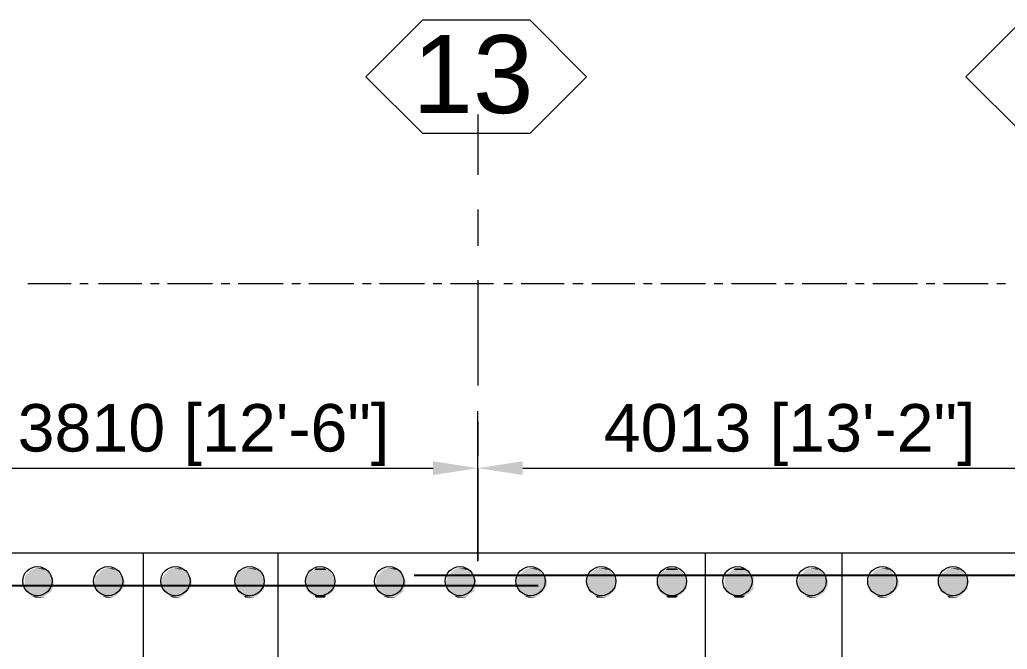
# Model space of a CAD drawing. Header units: inches. Extents: x 2 to 136, y 1 to 96.
# Drawn here: x 76.51 to 87.72, y 66.39 to 73.53 of the extents above; entities that cross this region are included whole.
import ezdxf

# ---------------------------------------------------------------- set-up
doc = ezdxf.new("R2010")
doc.units = ezdxf.units.IN
doc.header["$MEASUREMENT"] = 0
doc.layers.add('PDF_COLUMN', color=251, linetype='Continuous', true_color=0x636466)
doc.layers.add('PDF_Outer Line', color=165, linetype='Continuous', true_color=0x5258ac)
for name, color, linetype in [('PDF_Girt', 7, 'Continuous'), ('PDF_Grid', 7, 'Continuous'), ('PDF_Text', 7, 'Continuous'), ('PDF_Thin', 7, 'Continuous')]:
    doc.layers.add(name, color=color, linetype=linetype)
doc.styles.add('PDF Arial', font='arial.ttf')

msp = doc.modelspace()

# ---------------------------------------------------------------- linework, layer by layer
at = {"layer": 'PDF_COLUMN', "lineweight": 0}
for centre in [(76.709, 67.159), (77.512, 67.159), (79.921, 67.159), (80.704, 67.159), (81.507, 67.159), (82.31, 67.159), (83.113, 67.159), (83.916, 67.159), (86.305, 67.159), (87.108, 67.159)]:
    msp.add_circle(centre, 0.166, dxfattribs=at)
at = {"layer": 'PDF_COLUMN', "color": 7, "lineweight": 0}
for centre in [(78.276, 67.159), (79.118, 67.159), (84.66, 67.159), (85.502, 67.159)]:
    msp.add_circle(centre, 0.166, dxfattribs=at)
at = {"layer": 'PDF_COLUMN', "transparency": 33554559}
for points in [[(76.68, 67.306), (76.797, 67.287), (76.641, 67.287)], [(76.699, 67.306), (76.778, 67.306), (76.68, 67.306)], [(76.778, 67.306), (76.68, 67.306), (76.797, 67.287)], [(76.738, 67.306), (76.699, 67.306), (76.778, 67.306)], [(77.483, 67.306), (77.6, 67.287), (77.443, 67.287)], [(77.502, 67.306), (77.561, 67.306), (77.483, 67.306)], [(77.561, 67.306), (77.483, 67.306), (77.6, 67.287)], [(77.541, 67.306), (77.502, 67.306), (77.561, 67.306)], [(79.872, 67.306), (79.989, 67.287), (79.852, 67.287)], [(79.911, 67.306), (79.97, 67.306), (79.872, 67.306)], [(79.97, 67.306), (79.872, 67.306), (79.989, 67.287)], [(79.93, 67.306), (79.911, 67.306), (79.97, 67.306)], [(80.675, 67.306), (80.792, 67.287), (80.635, 67.287)], [(80.714, 67.306), (80.773, 67.306), (80.675, 67.306)], [(80.773, 67.306), (80.675, 67.306), (80.792, 67.287)], [(80.733, 67.306), (80.714, 67.306), (80.773, 67.306)], [(81.478, 67.306), (81.595, 67.287), (81.438, 67.287)], [(81.497, 67.306), (81.575, 67.306), (81.478, 67.306)], [(81.575, 67.306), (81.478, 67.306), (81.595, 67.287)], [(81.536, 67.306), (81.497, 67.306), (81.575, 67.306)], [(82.28, 67.306), (82.398, 67.287), (82.241, 67.287)], [(82.3, 67.306), (82.359, 67.306), (82.28, 67.306)], [(82.359, 67.306), (82.28, 67.306), (82.398, 67.287)], [(82.339, 67.306), (82.3, 67.306), (82.359, 67.306)], [(83.064, 67.306), (83.201, 67.287), (83.044, 67.287)], [(83.103, 67.306), (83.162, 67.306), (83.064, 67.306)], [(83.162, 67.306), (83.064, 67.306), (83.201, 67.287)], [(83.142, 67.306), (83.103, 67.306), (83.162, 67.306)], [(83.867, 67.306), (83.984, 67.287), (83.847, 67.287)], [(83.906, 67.306), (83.965, 67.306), (83.867, 67.306)], [(83.965, 67.306), (83.867, 67.306), (83.984, 67.287)], [(83.925, 67.306), (83.906, 67.306), (83.965, 67.306)], [(86.275, 67.306), (86.393, 67.287), (86.236, 67.287)], [(86.295, 67.306), (86.354, 67.306), (86.275, 67.306)], [(86.354, 67.306), (86.275, 67.306), (86.393, 67.287)], [(86.334, 67.306), (86.295, 67.306), (86.354, 67.306)], [(87.059, 67.306), (87.196, 67.287), (87.039, 67.287)], [(87.098, 67.306), (87.157, 67.306), (87.059, 67.306)], [(87.157, 67.306), (87.059, 67.306), (87.196, 67.287)], [(87.137, 67.306), (87.098, 67.306), (87.157, 67.306)], [(76.582, 67.228), (76.876, 67.208), (76.562, 67.208)], [(76.876, 67.208), (76.562, 67.208), (76.895, 67.169)], [(76.562, 67.208), (76.895, 67.169), (76.562, 67.169)], [(76.601, 67.247), (76.876, 67.228), (76.582, 67.228)], [(76.876, 67.228), (76.582, 67.228), (76.876, 67.208)], [(76.621, 67.267), (76.856, 67.247), (76.601, 67.247)], [(76.856, 67.247), (76.601, 67.247), (76.876, 67.228)], [(76.641, 67.287), (76.817, 67.267), (76.621, 67.267)], [(76.817, 67.267), (76.621, 67.267), (76.856, 67.247)], [(76.797, 67.287), (76.641, 67.287), (76.817, 67.267)], [(77.385, 67.228), (77.678, 67.208), (77.365, 67.208)], [(77.678, 67.208), (77.365, 67.208), (77.698, 67.169)], [(77.365, 67.208), (77.698, 67.169), (77.365, 67.169)], [(77.404, 67.247), (77.659, 67.228), (77.385, 67.228)], [(77.659, 67.228), (77.385, 67.228), (77.678, 67.208)], [(77.424, 67.267), (77.639, 67.247), (77.404, 67.247)], [(77.639, 67.247), (77.404, 67.247), (77.659, 67.228)], [(77.443, 67.287), (77.62, 67.267), (77.424, 67.267)], [(77.62, 67.267), (77.424, 67.267), (77.639, 67.247)], [(77.6, 67.287), (77.443, 67.287), (77.62, 67.267)], [(79.774, 67.228), (80.087, 67.208), (79.754, 67.208)], [(80.087, 67.208), (79.754, 67.208), (80.087, 67.169)], [(79.754, 67.208), (80.087, 67.169), (79.754, 67.169)], [(79.793, 67.247), (80.068, 67.228), (79.774, 67.228)], [(80.068, 67.228), (79.774, 67.228), (80.087, 67.208)], [(79.813, 67.267), (80.048, 67.247), (79.793, 67.247)], [(80.048, 67.247), (79.793, 67.247), (80.068, 67.228)], [(79.852, 67.287), (80.028, 67.267), (79.813, 67.267)], [(80.028, 67.267), (79.813, 67.267), (80.048, 67.247)], [(79.989, 67.287), (79.852, 67.287), (80.028, 67.267)], [(80.577, 67.228), (80.87, 67.208), (80.557, 67.208)], [(80.87, 67.208), (80.557, 67.208), (80.89, 67.169)], [(80.557, 67.208), (80.89, 67.169), (80.557, 67.169)], [(80.596, 67.247), (80.87, 67.228), (80.577, 67.228)], [(80.87, 67.228), (80.577, 67.228), (80.87, 67.208)], [(80.616, 67.267), (80.851, 67.247), (80.596, 67.247)], [(80.851, 67.247), (80.596, 67.247), (80.87, 67.228)], [(80.635, 67.287), (80.831, 67.267), (80.616, 67.267)], [(80.831, 67.267), (80.616, 67.267), (80.851, 67.247)], [(80.792, 67.287), (80.635, 67.287), (80.831, 67.267)], [(81.38, 67.228), (81.673, 67.208), (81.36, 67.208)], [(81.673, 67.208), (81.36, 67.208), (81.693, 67.169)], [(81.36, 67.208), (81.693, 67.169), (81.36, 67.169)], [(81.399, 67.247), (81.673, 67.228), (81.38, 67.228)], [(81.673, 67.228), (81.38, 67.228), (81.673, 67.208)], [(81.419, 67.267), (81.654, 67.247), (81.399, 67.247)], [(81.654, 67.247), (81.399, 67.247), (81.673, 67.228)], [(81.438, 67.287), (81.615, 67.267), (81.419, 67.267)], [(81.615, 67.267), (81.419, 67.267), (81.654, 67.247)], [(81.595, 67.287), (81.438, 67.287), (81.615, 67.267)], [(82.163, 67.208), (82.496, 67.169), (82.143, 67.169)], [(82.182, 67.228), (82.476, 67.208), (82.163, 67.208)], [(82.476, 67.208), (82.163, 67.208), (82.496, 67.169)], [(82.202, 67.247), (82.457, 67.228), (82.182, 67.228)], [(82.457, 67.228), (82.182, 67.228), (82.476, 67.208)], [(82.222, 67.267), (82.437, 67.247), (82.202, 67.247)], [(82.437, 67.247), (82.202, 67.247), (82.457, 67.228)], [(82.241, 67.287), (82.417, 67.267), (82.222, 67.267)], [(82.417, 67.267), (82.222, 67.267), (82.437, 67.247)], [(82.398, 67.287), (82.241, 67.287), (82.417, 67.267)], [(82.966, 67.208), (83.279, 67.169), (82.946, 67.169)], [(82.985, 67.247), (83.26, 67.228), (82.966, 67.228)], [(83.26, 67.228), (82.966, 67.228), (83.279, 67.208)], [(82.966, 67.228), (83.279, 67.208), (82.966, 67.208)], [(83.279, 67.208), (82.966, 67.208), (83.279, 67.169)], [(83.025, 67.267), (83.24, 67.247), (82.985, 67.247)], [(83.24, 67.247), (82.985, 67.247), (83.26, 67.228)], [(83.044, 67.287), (83.22, 67.267), (83.025, 67.267)], [(83.22, 67.267), (83.025, 67.267), (83.24, 67.247)], [(83.201, 67.287), (83.044, 67.287), (83.22, 67.267)], [(83.769, 67.228), (84.082, 67.208), (83.749, 67.208)], [(84.082, 67.208), (83.749, 67.208), (84.082, 67.169)], [(83.749, 67.208), (84.082, 67.169), (83.749, 67.169)], [(83.788, 67.247), (84.062, 67.228), (83.769, 67.228)], [(84.062, 67.228), (83.769, 67.228), (84.082, 67.208)], [(83.808, 67.267), (84.043, 67.247), (83.788, 67.247)], [(84.043, 67.247), (83.788, 67.247), (84.062, 67.228)], [(83.847, 67.287), (84.023, 67.267), (83.808, 67.267)], [(84.023, 67.267), (83.808, 67.267), (84.043, 67.247)], [(83.984, 67.287), (83.847, 67.287), (84.023, 67.267)], [(86.177, 67.228), (86.471, 67.208), (86.158, 67.208)], [(86.471, 67.208), (86.158, 67.208), (86.491, 67.169)], [(86.158, 67.208), (86.491, 67.169), (86.158, 67.169)], [(86.197, 67.247), (86.452, 67.228), (86.177, 67.228)], [(86.452, 67.228), (86.177, 67.228), (86.471, 67.208)], [(86.217, 67.267), (86.432, 67.247), (86.197, 67.247)], [(86.432, 67.247), (86.197, 67.247), (86.452, 67.228)], [(86.236, 67.287), (86.412, 67.267), (86.217, 67.267)], [(86.412, 67.267), (86.217, 67.267), (86.432, 67.247)], [(86.393, 67.287), (86.236, 67.287), (86.412, 67.267)], [(86.961, 67.208), (87.274, 67.169), (86.941, 67.169)], [(86.98, 67.247), (87.254, 67.228), (86.961, 67.228)], [(87.254, 67.228), (86.961, 67.228), (87.274, 67.208)], [(86.961, 67.228), (87.274, 67.208), (86.961, 67.208)], [(87.274, 67.208), (86.961, 67.208), (87.274, 67.169)], [(87.019, 67.267), (87.235, 67.247), (86.98, 67.247)], [(87.235, 67.247), (86.98, 67.247), (87.254, 67.228)], [(87.039, 67.287), (87.215, 67.267), (87.019, 67.267)], [(87.215, 67.267), (87.019, 67.267), (87.235, 67.247)], [(87.196, 67.287), (87.039, 67.287), (87.215, 67.267)], [(76.895, 67.169), (76.562, 67.169), (76.895, 67.149)], [(76.562, 67.169), (76.895, 67.149), (76.562, 67.149)], [(76.895, 67.149), (76.562, 67.149), (76.895, 67.11)], [(76.562, 67.149), (76.895, 67.11), (76.562, 67.11)], [(76.895, 67.11), (76.562, 67.11), (76.876, 67.071)], [(76.562, 67.11), (76.876, 67.071), (76.562, 67.071)], [(77.365, 67.169), (77.698, 67.149), (77.346, 67.149)], [(77.698, 67.149), (77.346, 67.149), (77.698, 67.11)], [(77.346, 67.149), (77.698, 67.11), (77.365, 67.11)], [(77.698, 67.169), (77.365, 67.169), (77.698, 67.149)], [(77.698, 67.11), (77.365, 67.11), (77.678, 67.071)], [(77.365, 67.11), (77.678, 67.071), (77.365, 67.071)], [(80.087, 67.169), (79.754, 67.169), (80.087, 67.149)], [(79.754, 67.169), (80.087, 67.149), (79.754, 67.149)], [(80.087, 67.149), (79.754, 67.149), (80.087, 67.11)], [(79.754, 67.149), (80.087, 67.11), (79.754, 67.11)], [(80.087, 67.11), (79.754, 67.11), (80.087, 67.071)], [(79.754, 67.11), (80.087, 67.071), (79.754, 67.071)], [(80.89, 67.169), (80.557, 67.169), (80.89, 67.149)], [(80.557, 67.169), (80.89, 67.149), (80.557, 67.149)], [(80.89, 67.149), (80.557, 67.149), (80.89, 67.11)], [(80.557, 67.149), (80.89, 67.11), (80.557, 67.11)], [(80.89, 67.11), (80.557, 67.11), (80.87, 67.071)], [(80.557, 67.11), (80.87, 67.071), (80.557, 67.071)], [(81.36, 67.169), (81.693, 67.149), (81.34, 67.149)], [(81.693, 67.149), (81.34, 67.149), (81.693, 67.11)], [(81.34, 67.149), (81.693, 67.11), (81.36, 67.11)], [(81.693, 67.169), (81.36, 67.169), (81.693, 67.149)], [(81.693, 67.11), (81.36, 67.11), (81.673, 67.071)], [(81.36, 67.11), (81.673, 67.071), (81.36, 67.071)], [(82.496, 67.169), (82.143, 67.169), (82.496, 67.149)], [(82.143, 67.169), (82.496, 67.149), (82.143, 67.149)], [(82.496, 67.149), (82.143, 67.149), (82.496, 67.11)], [(82.143, 67.149), (82.496, 67.11), (82.143, 67.11)], [(82.496, 67.11), (82.143, 67.11), (82.476, 67.071)], [(82.143, 67.11), (82.476, 67.071), (82.163, 67.071)], [(83.279, 67.169), (82.946, 67.169), (83.279, 67.149)], [(82.946, 67.169), (83.279, 67.149), (82.946, 67.149)], [(83.279, 67.149), (82.946, 67.149), (83.279, 67.11)], [(82.946, 67.149), (83.279, 67.11), (82.946, 67.11)], [(83.279, 67.11), (82.946, 67.11), (83.279, 67.071)], [(82.946, 67.11), (83.279, 67.071), (82.966, 67.071)], [(84.082, 67.169), (83.749, 67.169), (84.082, 67.149)], [(83.749, 67.169), (84.082, 67.149), (83.749, 67.149)], [(84.082, 67.149), (83.749, 67.149), (84.082, 67.11)], [(83.749, 67.149), (84.082, 67.11), (83.749, 67.11)], [(84.082, 67.11), (83.749, 67.11), (84.082, 67.071)], [(83.749, 67.11), (84.082, 67.071), (83.749, 67.071)], [(86.158, 67.169), (86.491, 67.149), (86.138, 67.149)], [(86.491, 67.149), (86.138, 67.149), (86.491, 67.11)], [(86.138, 67.149), (86.491, 67.11), (86.158, 67.11)], [(86.491, 67.169), (86.158, 67.169), (86.491, 67.149)], [(86.491, 67.11), (86.158, 67.11), (86.471, 67.071)], [(86.158, 67.11), (86.471, 67.071), (86.158, 67.071)], [(87.274, 67.169), (86.941, 67.169), (87.294, 67.149)], [(86.941, 67.169), (87.294, 67.149), (86.941, 67.149)], [(87.294, 67.149), (86.941, 67.149), (87.274, 67.11)], [(86.941, 67.149), (87.274, 67.11), (86.941, 67.11)], [(87.274, 67.11), (86.941, 67.11), (87.274, 67.071)], [(86.941, 67.11), (87.274, 67.071), (86.961, 67.071)], [(76.876, 67.071), (76.562, 67.071), (76.876, 67.052)], [(76.562, 67.071), (76.876, 67.052), (76.582, 67.052)], [(76.876, 67.052), (76.582, 67.052), (76.856, 67.032)], [(76.582, 67.052), (76.856, 67.032), (76.601, 67.032)], [(76.856, 67.032), (76.601, 67.032), (76.817, 67.012)], [(76.601, 67.032), (76.817, 67.012), (76.621, 67.012)], [(76.817, 67.012), (76.621, 67.012), (76.797, 66.993)], [(76.621, 67.012), (76.797, 66.993), (76.641, 66.993)], [(76.797, 66.993), (76.641, 66.993), (76.778, 66.973)], [(76.641, 66.993), (76.778, 66.973), (76.68, 66.973)], [(76.778, 66.973), (76.68, 66.973), (76.738, 66.973)], [(76.68, 66.973), (76.738, 66.973), (76.699, 66.973)], [(77.678, 67.071), (77.365, 67.071), (77.659, 67.052)], [(77.365, 67.071), (77.659, 67.052), (77.385, 67.052)], [(77.659, 67.052), (77.385, 67.052), (77.639, 67.032)], [(77.385, 67.052), (77.639, 67.032), (77.404, 67.032)], [(77.639, 67.032), (77.404, 67.032), (77.62, 67.012)], [(77.404, 67.032), (77.62, 67.012), (77.424, 67.012)], [(77.62, 67.012), (77.424, 67.012), (77.6, 66.993)], [(77.424, 67.012), (77.6, 66.993), (77.443, 66.993)], [(77.6, 66.993), (77.443, 66.993), (77.561, 66.973)], [(77.443, 66.993), (77.561, 66.973), (77.483, 66.973)], [(77.561, 66.973), (77.483, 66.973), (77.541, 66.973)], [(77.483, 66.973), (77.541, 66.973), (77.502, 66.973)], [(80.087, 67.071), (79.754, 67.071), (80.068, 67.052)], [(79.754, 67.071), (80.068, 67.052), (79.774, 67.052)], [(80.068, 67.052), (79.774, 67.052), (80.048, 67.032)], [(79.774, 67.052), (80.048, 67.032), (79.793, 67.032)], [(80.048, 67.032), (79.793, 67.032), (80.028, 67.012)], [(79.793, 67.032), (80.028, 67.012), (79.813, 67.012)], [(80.028, 67.012), (79.813, 67.012), (79.989, 66.993)], [(79.813, 67.012), (79.989, 66.993), (79.852, 66.993)], [(79.989, 66.993), (79.852, 66.993), (79.97, 66.973)], [(79.852, 66.993), (79.97, 66.973), (79.872, 66.973)], [(79.97, 66.973), (79.872, 66.973), (79.93, 66.973)], [(79.872, 66.973), (79.93, 66.973), (79.911, 66.973)], [(80.87, 67.071), (80.557, 67.071), (80.87, 67.052)], [(80.557, 67.071), (80.87, 67.052), (80.577, 67.052)], [(80.87, 67.052), (80.577, 67.052), (80.851, 67.032)], [(80.577, 67.052), (80.851, 67.032), (80.596, 67.032)], [(80.851, 67.032), (80.596, 67.032), (80.831, 67.012)], [(80.596, 67.032), (80.831, 67.012), (80.616, 67.012)], [(80.831, 67.012), (80.616, 67.012), (80.792, 66.993)], [(80.616, 67.012), (80.792, 66.993), (80.635, 66.993)], [(80.792, 66.993), (80.635, 66.993), (80.773, 66.973)], [(80.635, 66.993), (80.773, 66.973), (80.675, 66.973)], [(80.773, 66.973), (80.675, 66.973), (80.733, 66.973)], [(80.675, 66.973), (80.733, 66.973), (80.714, 66.973)], [(81.673, 67.071), (81.36, 67.071), (81.673, 67.052)], [(81.36, 67.071), (81.673, 67.052), (81.38, 67.052)], [(81.673, 67.052), (81.38, 67.052), (81.654, 67.032)], [(81.38, 67.052), (81.654, 67.032), (81.399, 67.032)], [(81.654, 67.032), (81.399, 67.032), (81.615, 67.012)], [(81.399, 67.032), (81.615, 67.012), (81.419, 67.012)], [(81.615, 67.012), (81.419, 67.012), (81.595, 66.993)], [(81.419, 67.012), (81.595, 66.993), (81.438, 66.993)], [(81.595, 66.993), (81.438, 66.993), (81.575, 66.973)], [(81.438, 66.993), (81.575, 66.973), (81.478, 66.973)], [(81.575, 66.973), (81.478, 66.973), (81.536, 66.973)], [(81.478, 66.973), (81.536, 66.973), (81.497, 66.973)], [(82.476, 67.071), (82.163, 67.071), (82.457, 67.052)], [(82.163, 67.071), (82.457, 67.052), (82.182, 67.052)], [(82.457, 67.052), (82.182, 67.052), (82.437, 67.032)], [(82.182, 67.052), (82.437, 67.032), (82.202, 67.032)], [(82.437, 67.032), (82.202, 67.032), (82.417, 67.012)], [(82.202, 67.032), (82.417, 67.012), (82.222, 67.012)], [(82.417, 67.012), (82.222, 67.012), (82.398, 66.993)], [(82.222, 67.012), (82.398, 66.993), (82.241, 66.993)], [(82.398, 66.993), (82.241, 66.993), (82.359, 66.973)], [(82.241, 66.993), (82.359, 66.973), (82.28, 66.973)], [(82.359, 66.973), (82.28, 66.973), (82.339, 66.973)], [(82.28, 66.973), (82.339, 66.973), (82.3, 66.973)], [(83.279, 67.071), (82.966, 67.071), (83.26, 67.052)], [(82.966, 67.071), (83.26, 67.052), (82.966, 67.052)], [(83.26, 67.052), (82.966, 67.052), (83.24, 67.032)], [(82.966, 67.052), (83.24, 67.032), (82.985, 67.032)], [(83.24, 67.032), (82.985, 67.032), (83.22, 67.012)], [(82.985, 67.032), (83.22, 67.012), (83.025, 67.012)], [(83.22, 67.012), (83.025, 67.012), (83.201, 66.993)], [(83.025, 67.012), (83.201, 66.993), (83.044, 66.993)], [(83.201, 66.993), (83.044, 66.993), (83.162, 66.973)], [(83.044, 66.993), (83.162, 66.973), (83.064, 66.973)], [(83.162, 66.973), (83.064, 66.973), (83.142, 66.973)], [(83.064, 66.973), (83.142, 66.973), (83.103, 66.973)], [(84.082, 67.071), (83.749, 67.071), (84.062, 67.052)], [(83.749, 67.071), (84.062, 67.052), (83.769, 67.052)], [(84.062, 67.052), (83.769, 67.052), (84.043, 67.032)], [(83.769, 67.052), (84.043, 67.032), (83.788, 67.032)], [(84.043, 67.032), (83.788, 67.032), (84.023, 67.012)], [(83.788, 67.032), (84.023, 67.012), (83.808, 67.012)], [(84.023, 67.012), (83.808, 67.012), (83.984, 66.993)], [(83.808, 67.012), (83.984, 66.993), (83.847, 66.993)], [(83.984, 66.993), (83.847, 66.993), (83.965, 66.973)], [(83.847, 66.993), (83.965, 66.973), (83.867, 66.973)], [(83.965, 66.973), (83.867, 66.973), (83.925, 66.973)], [(83.867, 66.973), (83.925, 66.973), (83.906, 66.973)], [(86.471, 67.071), (86.158, 67.071), (86.452, 67.052)], [(86.158, 67.071), (86.452, 67.052), (86.177, 67.052)], [(86.452, 67.052), (86.177, 67.052), (86.432, 67.032)], [(86.177, 67.052), (86.432, 67.032), (86.197, 67.032)], [(86.432, 67.032), (86.197, 67.032), (86.412, 67.012)], [(86.197, 67.032), (86.412, 67.012), (86.217, 67.012)], [(86.412, 67.012), (86.217, 67.012), (86.393, 66.993)], [(86.217, 67.012), (86.393, 66.993), (86.236, 66.993)], [(86.393, 66.993), (86.236, 66.993), (86.354, 66.973)], [(86.236, 66.993), (86.354, 66.973), (86.275, 66.973)], [(86.354, 66.973), (86.275, 66.973), (86.334, 66.973)], [(86.275, 66.973), (86.334, 66.973), (86.295, 66.973)], [(87.274, 67.071), (86.961, 67.071), (87.254, 67.052)], [(86.961, 67.071), (87.254, 67.052), (86.961, 67.052)], [(87.254, 67.052), (86.961, 67.052), (87.235, 67.032)], [(86.961, 67.052), (87.235, 67.032), (86.98, 67.032)], [(87.235, 67.032), (86.98, 67.032), (87.215, 67.012)], [(86.98, 67.032), (87.215, 67.012), (87.019, 67.012)], [(87.215, 67.012), (87.019, 67.012), (87.196, 66.993)], [(87.019, 67.012), (87.196, 66.993), (87.039, 66.993)], [(87.196, 66.993), (87.039, 66.993), (87.157, 66.973)], [(87.039, 66.993), (87.157, 66.973), (87.059, 66.973)], [(87.157, 66.973), (87.059, 66.973), (87.137, 66.973)], [(87.059, 66.973), (87.137, 66.973), (87.098, 66.973)]]:
    msp.add_solid(points, dxfattribs=at)
at = {"layer": 'PDF_COLUMN', "color": 7, "transparency": 33554559}
for points in [[(78.246, 67.306), (78.364, 67.287), (78.207, 67.287)], [(78.266, 67.306), (78.325, 67.306), (78.246, 67.306)], [(78.325, 67.306), (78.246, 67.306), (78.364, 67.287)], [(78.305, 67.306), (78.266, 67.306), (78.325, 67.306)], [(79.069, 67.306), (79.206, 67.287), (79.049, 67.287)], [(79.108, 67.306), (79.167, 67.306), (79.069, 67.306)], [(79.167, 67.306), (79.069, 67.306), (79.206, 67.287)], [(79.128, 67.306), (79.108, 67.306), (79.167, 67.306)], [(84.63, 67.306), (84.748, 67.287), (84.611, 67.287)], [(84.669, 67.306), (84.728, 67.306), (84.63, 67.306)], [(84.728, 67.306), (84.63, 67.306), (84.748, 67.287)], [(84.689, 67.306), (84.669, 67.306), (84.728, 67.306)], [(85.472, 67.306), (85.59, 67.287), (85.433, 67.287)], [(85.492, 67.306), (85.551, 67.306), (85.472, 67.306)], [(85.551, 67.306), (85.472, 67.306), (85.59, 67.287)], [(85.531, 67.306), (85.492, 67.306), (85.551, 67.306)], [(78.148, 67.228), (78.442, 67.208), (78.129, 67.208)], [(78.442, 67.208), (78.129, 67.208), (78.462, 67.169)], [(78.129, 67.208), (78.462, 67.169), (78.129, 67.169)], [(78.168, 67.247), (78.423, 67.228), (78.148, 67.228)], [(78.423, 67.228), (78.148, 67.228), (78.442, 67.208)], [(78.188, 67.267), (78.403, 67.247), (78.168, 67.247)], [(78.403, 67.247), (78.168, 67.247), (78.423, 67.228)], [(78.207, 67.287), (78.383, 67.267), (78.188, 67.267)], [(78.383, 67.267), (78.188, 67.267), (78.403, 67.247)], [(78.364, 67.287), (78.207, 67.287), (78.383, 67.267)], [(78.971, 67.208), (79.284, 67.169), (78.951, 67.169)], [(78.99, 67.247), (79.265, 67.228), (78.971, 67.228)], [(79.265, 67.228), (78.971, 67.228), (79.284, 67.208)], [(78.971, 67.228), (79.284, 67.208), (78.971, 67.208)], [(79.284, 67.208), (78.971, 67.208), (79.284, 67.169)], [(79.01, 67.267), (79.245, 67.247), (78.99, 67.247)], [(79.245, 67.247), (78.99, 67.247), (79.265, 67.228)], [(79.049, 67.287), (79.225, 67.267), (79.01, 67.267)], [(79.225, 67.267), (79.01, 67.267), (79.245, 67.247)], [(79.206, 67.287), (79.049, 67.287), (79.225, 67.267)], [(84.532, 67.228), (84.846, 67.208), (84.513, 67.208)], [(84.846, 67.208), (84.513, 67.208), (84.846, 67.169)], [(84.513, 67.208), (84.846, 67.169), (84.513, 67.169)], [(84.552, 67.247), (84.826, 67.228), (84.532, 67.228)], [(84.826, 67.228), (84.532, 67.228), (84.846, 67.208)], [(84.572, 67.267), (84.807, 67.247), (84.552, 67.247)], [(84.807, 67.247), (84.552, 67.247), (84.826, 67.228)], [(84.611, 67.287), (84.787, 67.267), (84.572, 67.267)], [(84.787, 67.267), (84.572, 67.267), (84.807, 67.247)], [(84.748, 67.287), (84.611, 67.287), (84.787, 67.267)], [(85.374, 67.228), (85.668, 67.208), (85.355, 67.208)], [(85.668, 67.208), (85.355, 67.208), (85.688, 67.169)], [(85.355, 67.208), (85.688, 67.169), (85.355, 67.169)], [(85.394, 67.247), (85.649, 67.228), (85.374, 67.228)], [(85.649, 67.228), (85.374, 67.228), (85.668, 67.208)], [(85.414, 67.267), (85.649, 67.247), (85.394, 67.247)], [(85.649, 67.247), (85.394, 67.247), (85.649, 67.228)], [(85.433, 67.287), (85.609, 67.267), (85.414, 67.267)], [(85.609, 67.267), (85.414, 67.267), (85.649, 67.247)], [(85.59, 67.287), (85.433, 67.287), (85.609, 67.267)], [(78.129, 67.169), (78.462, 67.149), (78.109, 67.149)], [(78.462, 67.149), (78.109, 67.149), (78.462, 67.11)], [(78.109, 67.149), (78.462, 67.11), (78.129, 67.11)], [(78.462, 67.169), (78.129, 67.169), (78.462, 67.149)], [(78.462, 67.11), (78.129, 67.11), (78.442, 67.071)], [(78.129, 67.11), (78.442, 67.071), (78.129, 67.071)], [(79.284, 67.169), (78.951, 67.169), (79.284, 67.149)], [(78.951, 67.169), (79.284, 67.149), (78.951, 67.149)], [(79.284, 67.149), (78.951, 67.149), (79.284, 67.11)], [(78.951, 67.149), (79.284, 67.11), (78.951, 67.11)], [(79.284, 67.11), (78.951, 67.11), (79.284, 67.071)], [(78.951, 67.11), (79.284, 67.071), (78.971, 67.071)], [(84.846, 67.169), (84.513, 67.169), (84.846, 67.149)], [(84.513, 67.169), (84.846, 67.149), (84.513, 67.149)], [(84.846, 67.149), (84.513, 67.149), (84.846, 67.11)], [(84.513, 67.149), (84.846, 67.11), (84.513, 67.11)], [(84.846, 67.11), (84.513, 67.11), (84.846, 67.071)], [(84.513, 67.11), (84.846, 67.071), (84.513, 67.071)], [(85.355, 67.169), (85.688, 67.149), (85.335, 67.149)], [(85.688, 67.149), (85.335, 67.149), (85.688, 67.11)], [(85.335, 67.149), (85.688, 67.11), (85.355, 67.11)], [(85.688, 67.169), (85.355, 67.169), (85.688, 67.149)], [(85.688, 67.11), (85.355, 67.11), (85.668, 67.071)], [(85.355, 67.11), (85.668, 67.071), (85.355, 67.071)], [(78.442, 67.071), (78.129, 67.071), (78.423, 67.052)], [(78.129, 67.071), (78.423, 67.052), (78.148, 67.052)], [(78.423, 67.052), (78.148, 67.052), (78.403, 67.032)], [(78.148, 67.052), (78.403, 67.032), (78.168, 67.032)], [(78.403, 67.032), (78.168, 67.032), (78.383, 67.012)], [(78.168, 67.032), (78.383, 67.012), (78.188, 67.012)], [(78.383, 67.012), (78.188, 67.012), (78.364, 66.993)], [(78.188, 67.012), (78.364, 66.993), (78.207, 66.993)], [(78.364, 66.993), (78.207, 66.993), (78.325, 66.973)], [(78.207, 66.993), (78.325, 66.973), (78.246, 66.973)], [(78.325, 66.973), (78.246, 66.973), (78.305, 66.973)], [(78.246, 66.973), (78.305, 66.973), (78.266, 66.973)], [(79.284, 67.071), (78.971, 67.071), (79.265, 67.052)], [(78.971, 67.071), (79.265, 67.052), (78.971, 67.052)], [(79.265, 67.052), (78.971, 67.052), (79.245, 67.032)], [(78.971, 67.052), (79.245, 67.032), (78.99, 67.032)], [(79.245, 67.032), (78.99, 67.032), (79.225, 67.012)], [(78.99, 67.032), (79.225, 67.012), (79.01, 67.012)], [(79.225, 67.012), (79.01, 67.012), (79.206, 66.993)], [(79.01, 67.012), (79.206, 66.993), (79.049, 66.993)], [(79.206, 66.993), (79.049, 66.993), (79.167, 66.973)], [(79.049, 66.993), (79.167, 66.973), (79.069, 66.973)], [(79.167, 66.973), (79.069, 66.973), (79.128, 66.973)], [(79.069, 66.973), (79.128, 66.973), (79.108, 66.973)], [(84.846, 67.071), (84.513, 67.071), (84.826, 67.052)], [(84.513, 67.071), (84.826, 67.052), (84.532, 67.052)], [(84.826, 67.052), (84.532, 67.052), (84.807, 67.032)], [(84.532, 67.052), (84.807, 67.032), (84.552, 67.032)], [(84.807, 67.032), (84.552, 67.032), (84.787, 67.012)], [(84.552, 67.032), (84.787, 67.012), (84.572, 67.012)], [(84.787, 67.012), (84.572, 67.012), (84.748, 66.993)], [(84.572, 67.012), (84.748, 66.993), (84.611, 66.993)], [(84.748, 66.993), (84.611, 66.993), (84.728, 66.973)], [(84.611, 66.993), (84.728, 66.973), (84.63, 66.973)], [(84.728, 66.973), (84.63, 66.973), (84.689, 66.973)], [(84.63, 66.973), (84.689, 66.973), (84.669, 66.973)], [(85.668, 67.071), (85.355, 67.071), (85.649, 67.052)], [(85.355, 67.071), (85.649, 67.052), (85.374, 67.052)], [(85.649, 67.052), (85.374, 67.052), (85.649, 67.032)], [(85.374, 67.052), (85.649, 67.032), (85.394, 67.032)], [(85.649, 67.032), (85.394, 67.032), (85.609, 67.012)], [(85.394, 67.032), (85.609, 67.012), (85.414, 67.012)], [(85.609, 67.012), (85.414, 67.012), (85.59, 66.993)], [(85.414, 67.012), (85.59, 66.993), (85.433, 66.993)], [(85.59, 66.993), (85.433, 66.993), (85.551, 66.973)], [(85.433, 66.993), (85.551, 66.973), (85.472, 66.973)], [(85.551, 66.973), (85.472, 66.973), (85.531, 66.973)], [(85.472, 66.973), (85.531, 66.973), (85.492, 66.973)]]:
    msp.add_solid(points, dxfattribs=at)
at = {"layer": 'PDF_Girt', "lineweight": 25}
for points in [[(80.988, 67.228), (89.134, 67.228)], [(74.526, 67.11), (82.398, 67.11)]]:
    msp.add_lwpolyline(points, dxfattribs=at)
at = {"layer": 'PDF_Grid', "lineweight": 0}
for points in [[(81.086, 72.241), (80.44, 72.887), (81.086, 73.533), (82.3, 73.533), (82.946, 72.887), (82.3, 72.241)], [(87.901, 72.241), (87.254, 72.887), (87.901, 73.533), (89.115, 73.533), (89.761, 72.887), (89.115, 72.241)]]:
    msp.add_lwpolyline(points, close=True, dxfattribs=at)
for points in [[(81.712, 72.456), (81.712, 71.771)], [(81.712, 71.379), (81.712, 70.968)], [(81.712, 70.576), (81.712, 69.382)], [(76.601, 70.537), (77.091, 70.537)], [(77.189, 70.537), (77.287, 70.537)], [(77.404, 70.537), (77.894, 70.537)], [(77.992, 70.537), (78.09, 70.537)], [(78.188, 70.537), (78.697, 70.537)], [(78.795, 70.537), (78.893, 70.537)], [(78.99, 70.537), (79.5, 70.537)], [(79.598, 70.537), (79.695, 70.537)], [(79.793, 70.537), (80.303, 70.537)], [(80.4, 70.537), (80.498, 70.537)], [(80.596, 70.537), (81.105, 70.537)], [(81.203, 70.537), (81.301, 70.537)], [(81.399, 70.537), (81.889, 70.537)], [(82.006, 70.537), (82.104, 70.537)], [(82.202, 70.537), (82.692, 70.537)], [(82.79, 70.537), (82.907, 70.537)], [(83.005, 70.537), (83.495, 70.537)], [(83.592, 70.537), (83.69, 70.537)], [(83.788, 70.537), (84.297, 70.537)], [(84.395, 70.537), (84.493, 70.537)], [(84.591, 70.537), (85.1, 70.537)], [(85.198, 70.537), (85.296, 70.537)], [(85.394, 70.537), (85.903, 70.537)], [(86.001, 70.537), (86.099, 70.537)], [(86.197, 70.537), (86.706, 70.537)], [(86.804, 70.537), (86.902, 70.537)], [(87, 70.537), (87.509, 70.537)], [(87.607, 70.537), (87.705, 70.537)], [(81.712, 68.168), (81.712, 67.482), (81.712, 69.088)], [(81.712, 68.971), (81.712, 68.579)]]:
    msp.add_lwpolyline(points, dxfattribs=at)
at = {"layer": 'PDF_Outer Line', "color": 7, "lineweight": 0}
msp.add_lwpolyline([(10.353, 67.482), (95.89, 67.482)], dxfattribs=at)
for points in [[(77.913, 67.482), (79.441, 67.482), (79.441, 44.943), (77.913, 44.943)], [(84.297, 67.482), (85.844, 67.482), (85.844, 44.943), (84.297, 44.943)]]:
    msp.add_lwpolyline(points, close=True, dxfattribs=at)
at = {"layer": 'PDF_Thin', "lineweight": 0}
for points in [[(75.74, 68.442), (81.203, 68.442)], [(82.222, 68.442), (88.038, 68.442)]]:
    msp.add_lwpolyline(points, dxfattribs=at)
msp.add_lwpolyline([(81.712, 68.442), (81.712, 67.384)], close=True, dxfattribs=at)
at = {"layer": 'PDF_Thin', "transparency": 33554559}
for points in [[(81.203, 68.52), (81.203, 68.364), (81.712, 68.442)], [(82.222, 68.52), (82.222, 68.364), (81.712, 68.442)]]:
    msp.add_solid(points, dxfattribs=at)

# ---------------------------------------------------------------- texts
at = {"layer": 'PDF_Text', "attachment_point": 7, "style": 'PDF Arial'}
for s, insert, char_height in [('13', (80.968, 72.461), 0.8852), ('3810 [12\'-6"]', (76.484, 68.468), 0.53925), ('4013 [13\'-2"]', (83.142, 68.468), 0.53925)]:
    msp.add_mtext(s, dxfattribs=dict(at, insert=insert, char_height=char_height))

doc.saveas('drawing.dxf')
